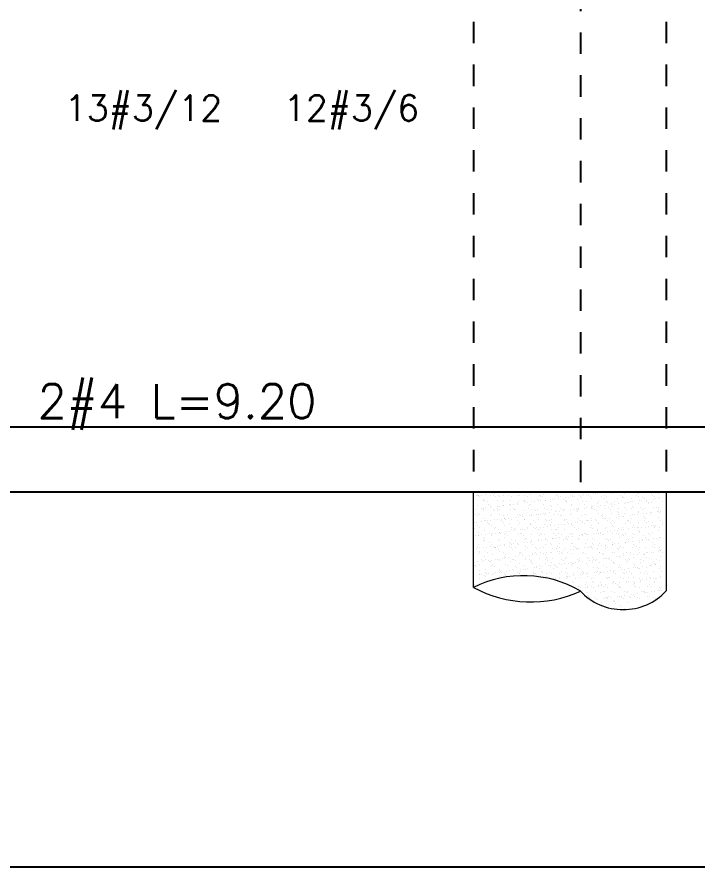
# Model space of a CAD drawing. Header units: millimetres. Extents: x 0 to 212, y -9 to 41.
# Drawn here: x 40.74 to 43.92, y 14.173 to 18.144 of the extents above; entities that cross this region are included whole.
import ezdxf
from ezdxf.enums import TextEntityAlignment as Align

# ---------------------------------------------------------------- set-up
doc = ezdxf.new("R2010")
doc.units = ezdxf.units.MM
doc.header["$LTSCALE"] = 0.01
doc.linetypes.add('DASHDOT', pattern=[1, 0.5, -0.25, 0, -0.25])
doc.linetypes.add('DASHED2', pattern=[0.375, 0.25, -0.125])
for name, color, linetype in [('FC_BORDE VIGA', 4, 'Continuous'), ('FC_EJES', 1, 'DASHDOT'), ('FC_HATCH', 253, 'Continuous'), ('FC_PROYECCION', 6, 'DASHED2'), ('FC_R-60', 11, 'Continuous'), ('FC_R-80', 11, 'Continuous'), ('FC_REFUERZO', 5, 'Continuous')]:
    doc.layers.add(name, color=color, linetype=linetype)
doc.layers.add('FC_CAJON VIGAS', color=230, linetype='Continuous', plot=False)
doc.styles.get("Standard").update_dxf_attribs({"font": 'romans.shx'})

# ---------------------------------------------------------------- blocks, each defined once
blk = doc.blocks.new('PilaDinamica0.90')
at = {"layer": 'FC_HATCH', "linetype": 'Continuous', "lineweight": 15}
for p, q in [((0.0157, -0.0177), (0.0157, -0.0177)), ((0.0167, -0.0164), (0.0167, -0.0164)), ((0.0215, -0.0146), (0.0215, -0.0146)), ((0.0235, -0.0174), (0.0235, -0.0174)), ((0.0268, -0.0228), (0.0268, -0.0228)), ((0.0359, -0.0157), (0.0359, -0.0157)), ((0.0453, -0.0363), (0.0453, -0.0363)), ((0.0553, -0.0132), (0.0553, -0.0132)), ((0.0782, -0.0169), (0.0782, -0.0169)), ((0.0877, -0.0089), (0.0877, -0.0089)), ((0.091, -0.0162), (0.091, -0.0162)), ((0.1001, -0.0073), (0.1001, -0.0073)), ((0.1011, -0.0226), (0.1011, -0.0226)), ((0.1104, -0.0393), (0.1104, -0.0393)), ((0.117, -0.0154), (0.117, -0.0154)), ((0.1195, -0.0047), (0.1195, -0.0047)), ((0.1214, -0.0194), (0.1214, -0.0194)), ((0.1392, -0.0172), (0.1392, -0.0172)), ((0.1421, -0.0384), (0.1421, -0.0384)), ((0.1519, -0.0004), (0.1519, -0.0004)), ((0.1653, -0.0161), (0.1653, -0.0161)), ((0.1729, -0.0385), (0.1729, -0.0385)), ((0.1754, -0.0225), (0.1754, -0.0225)), ((0.2037, -0.0149), (0.2037, -0.0149)), ((0.2139, -0.0175), (0.2139, -0.0175)), ((0.2339, -0.0388), (0.2339, -0.0388)), ((0.2376, -0.0393), (0.2376, -0.0393)), ((0.2396, -0.016), (0.2396, -0.016)), ((0.2497, -0.0224), (0.2497, -0.0224)), ((0.2661, -0.0141), (0.2661, -0.0141)), ((0.2984, -0.0365), (0.2984, -0.0365)), ((0.3093, -0.0183), (0.3093, -0.0183)), ((0.3137, -0.0224), (0.3137, -0.0224)), ((0.3139, -0.0158), (0.3139, -0.0158)), ((0.324, -0.0222), (0.324, -0.0222)), ((0.3271, -0.0144), (0.3271, -0.0144)), ((0.3342, -0.0382), (0.3342, -0.0382)), ((0.3608, -0.0357), (0.3608, -0.0357)), ((0.3666, -0.034), (0.3666, -0.034)), ((0.379, -0.0323), (0.379, -0.0323)), ((0.3855, -0.0014), (0.3855, -0.0014)), ((0.3882, -0.0157), (0.3882, -0.0157)), ((0.3916, -0.0121), (0.3916, -0.0121)), ((0.3983, -0.0221), (0.3983, -0.0221)), ((0.3984, -0.0298), (0.3984, -0.0298)), ((0.4062, -0.0204), (0.4062, -0.0204)), ((0.4219, -0.036), (0.4219, -0.036)), ((0.4308, -0.0255), (0.4308, -0.0255)), ((0.4432, -0.0239), (0.4432, -0.0239)), ((0.454, -0.0113), (0.454, -0.0113)), ((0.4625, -0.0156), (0.4625, -0.0156)), ((0.4626, -0.0213), (0.4626, -0.0213)), ((0.4726, -0.022), (0.4726, -0.022)), ((0.4863, -0.0337), (0.4863, -0.0337)), ((0.4951, -0.017), (0.4951, -0.017)), ((0.5017, -0.0213), (0.5017, -0.0213)), ((0.5061, -0.0253), (0.5061, -0.0253)), ((0.5075, -0.0154), (0.5075, -0.0154)), ((0.5151, -0.0116), (0.5151, -0.0116)), ((0.5269, -0.0129), (0.5269, -0.0129)), ((0.5368, -0.0154), (0.5368, -0.0154)), ((0.5469, -0.0218), (0.5469, -0.0218)), ((0.5488, -0.0329), (0.5488, -0.0329)), ((0.5593, -0.0086), (0.5593, -0.0086)), ((0.5717, -0.007), (0.5717, -0.007)), ((0.5734, -0.0003), (0.5734, -0.0003)), ((0.5778, -0.0043), (0.5778, -0.0043)), ((0.5795, -0.0093), (0.5795, -0.0093)), ((0.5911, -0.0044), (0.5911, -0.0044)), ((0.5986, -0.0234), (0.5986, -0.0234)), ((0.6098, -0.0331), (0.6098, -0.0331)), ((0.6111, -0.0153), (0.6111, -0.0153)), ((0.6212, -0.0217), (0.6212, -0.0217)), ((0.6235, -0.0001), (0.6235, -0.0001)), ((0.642, -0.0085), (0.642, -0.0085)), ((0.6703, -0.0024), (0.6703, -0.0024)), ((0.6742, -0.0308), (0.6742, -0.0308)), ((0.6854, -0.0152), (0.6854, -0.0152)), ((0.694, -0.0242), (0.694, -0.0242)), ((0.6955, -0.0216), (0.6955, -0.0216)), ((0.6984, -0.0282), (0.6984, -0.0282)), ((0.703, -0.0087), (0.703, -0.0087)), ((0.7367, -0.03), (0.7367, -0.03)), ((0.7597, -0.015), (0.7597, -0.015)), ((0.7658, -0.0032), (0.7658, -0.0032)), ((0.7674, -0.0064), (0.7674, -0.0064)), ((0.7698, -0.0214), (0.7698, -0.0214)), ((0.7702, -0.0073), (0.7702, -0.0073)), ((0.7909, -0.0263), (0.7909, -0.0263)), ((0.7977, -0.0303), (0.7977, -0.0303)), ((0.8058, -0.0379), (0.8058, -0.0379)), ((0.8299, -0.0056), (0.8299, -0.0056)), ((0.834, -0.0149), (0.834, -0.0149)), ((0.8382, -0.0336), (0.8382, -0.0336)), ((0.8441, -0.0213), (0.8441, -0.0213)), ((0.8506, -0.032), (0.8506, -0.032)), ((0.8622, -0.028), (0.8622, -0.028)), ((0.8626, -0.0054), (0.8626, -0.0054)), ((0.87, -0.0295), (0.87, -0.0295)), ((0.0172, -0.0637), (0.0172, -0.0637)), ((0.036, -0.0761), (0.036, -0.0761)), ((0.0455, -0.0762), (0.0455, -0.0762)), ((0.046, -0.0416), (0.046, -0.0416)), ((0.0497, -0.0404), (0.0497, -0.0404)), ((0.0579, -0.0746), (0.0579, -0.0746)), ((0.063, -0.0459), (0.063, -0.0459)), ((0.0704, -0.0594), (0.0704, -0.0594)), ((0.0773, -0.072), (0.0773, -0.072)), ((0.0797, -0.0629), (0.0797, -0.0629)), ((0.1097, -0.0678), (0.1097, -0.0678)), ((0.1103, -0.076), (0.1103, -0.076)), ((0.1221, -0.0661), (0.1221, -0.0661)), ((0.1373, -0.0457), (0.1373, -0.0457)), ((0.1407, -0.0632), (0.1407, -0.0632)), ((0.1415, -0.0636), (0.1415, -0.0636)), ((0.1659, -0.0602), (0.1659, -0.0602)), ((0.1703, -0.0642), (0.1703, -0.0642)), ((0.1739, -0.0593), (0.1739, -0.0593)), ((0.1846, -0.0758), (0.1846, -0.0758)), ((0.1864, -0.0577), (0.1864, -0.0577)), ((0.2052, -0.0609), (0.2052, -0.0609)), ((0.2057, -0.0551), (0.2057, -0.0551)), ((0.2116, -0.0456), (0.2116, -0.0456)), ((0.2382, -0.0509), (0.2382, -0.0509)), ((0.242, -0.0433), (0.242, -0.0433)), ((0.2506, -0.0492), (0.2506, -0.0492)), ((0.2589, -0.0757), (0.2589, -0.0757)), ((0.2628, -0.0623), (0.2628, -0.0623)), ((0.2676, -0.0601), (0.2676, -0.0601)), ((0.27, -0.0467), (0.27, -0.0467)), ((0.2859, -0.0455), (0.2859, -0.0455)), ((0.3024, -0.0424), (0.3024, -0.0424)), ((0.3148, -0.0408), (0.3148, -0.0408)), ((0.3286, -0.0604), (0.3286, -0.0604)), ((0.3332, -0.0756), (0.3332, -0.0756)), ((0.3345, -0.0414), (0.3345, -0.0414)), ((0.3582, -0.0631), (0.3582, -0.0631)), ((0.3602, -0.0453), (0.3602, -0.0453)), ((0.3626, -0.0672), (0.3626, -0.0672)), ((0.3931, -0.058), (0.3931, -0.058)), ((0.4075, -0.0754), (0.4075, -0.0754)), ((0.43, -0.0422), (0.43, -0.0422)), ((0.4344, -0.0462), (0.4344, -0.0462)), ((0.4345, -0.0452), (0.4345, -0.0452)), ((0.4551, -0.0652), (0.4551, -0.0652)), ((0.4555, -0.0573), (0.4555, -0.0573)), ((0.4818, -0.0753), (0.4818, -0.0753)), ((0.5088, -0.045), (0.5088, -0.045)), ((0.5166, -0.0575), (0.5166, -0.0575)), ((0.5171, -0.0759), (0.5171, -0.0759)), ((0.5268, -0.0443), (0.5268, -0.0443)), ((0.5295, -0.0743), (0.5295, -0.0743)), ((0.5489, -0.0717), (0.5489, -0.0717)), ((0.5503, -0.0788), (0.5503, -0.0788)), ((0.5506, -0.0661), (0.5506, -0.0661)), ((0.555, -0.0701), (0.555, -0.0701)), ((0.5561, -0.0752), (0.5561, -0.0752)), ((0.581, -0.0552), (0.581, -0.0552)), ((0.5813, -0.0675), (0.5813, -0.0675)), ((0.5831, -0.0449), (0.5831, -0.0449)), ((0.5937, -0.0658), (0.5937, -0.0658)), ((0.6113, -0.0791), (0.6113, -0.0791)), ((0.6131, -0.0633), (0.6131, -0.0633)), ((0.6223, -0.0451), (0.6223, -0.0451)), ((0.6267, -0.0492), (0.6267, -0.0492)), ((0.6304, -0.075), (0.6304, -0.075)), ((0.6435, -0.0544), (0.6435, -0.0544)), ((0.6455, -0.059), (0.6455, -0.059)), ((0.6475, -0.0682), (0.6475, -0.0682)), ((0.6574, -0.0448), (0.6574, -0.0448)), ((0.6579, -0.0574), (0.6579, -0.0574)), ((0.6757, -0.0768), (0.6757, -0.0768)), ((0.6773, -0.0548), (0.6773, -0.0548)), ((0.7045, -0.0547), (0.7045, -0.0547)), ((0.7047, -0.0749), (0.7047, -0.0749)), ((0.7097, -0.0506), (0.7097, -0.0506)), ((0.7192, -0.0472), (0.7192, -0.0472)), ((0.7221, -0.0489), (0.7221, -0.0489)), ((0.7317, -0.0446), (0.7317, -0.0446)), ((0.7382, -0.076), (0.7382, -0.076)), ((0.7415, -0.0464), (0.7415, -0.0464)), ((0.7429, -0.069), (0.7429, -0.069)), ((0.7473, -0.073), (0.7473, -0.073)), ((0.769, -0.0524), (0.769, -0.0524)), ((0.7739, -0.0421), (0.7739, -0.0421)), ((0.779, -0.0748), (0.779, -0.0748)), ((0.7864, -0.0405), (0.7864, -0.0405)), ((0.7992, -0.0763), (0.7992, -0.0763)), ((0.806, -0.0445), (0.806, -0.0445)), ((0.8147, -0.0481), (0.8147, -0.0481)), ((0.8191, -0.0521), (0.8191, -0.0521)), ((0.8314, -0.0516), (0.8314, -0.0516)), ((0.8398, -0.0711), (0.8398, -0.0711)), ((0.8533, -0.0746), (0.8533, -0.0746)), ((0.8637, -0.074), (0.8637, -0.074)), ((0.8803, -0.0444), (0.8803, -0.0444)), ((0.008, -0.1057), (0.008, -0.1057)), ((0.0131, -0.0805), (0.0131, -0.0805)), ((0.0187, -0.1097), (0.0187, -0.1097)), ((0.0224, -0.1021), (0.0224, -0.1021)), ((0.0268, -0.1061), (0.0268, -0.1061)), ((0.046, -0.0825), (0.046, -0.0825)), ((0.0475, -0.0876), (0.0475, -0.0876)), ((0.0812, -0.1089), (0.0812, -0.1089)), ((0.0823, -0.1056), (0.0823, -0.1056)), ((0.0942, -0.0812), (0.0942, -0.0812)), ((0.0986, -0.0852), (0.0986, -0.0852)), ((0.1119, -0.0853), (0.1119, -0.0853)), ((0.1193, -0.1042), (0.1193, -0.1042)), ((0.1203, -0.0824), (0.1203, -0.0824)), ((0.1422, -0.1092), (0.1422, -0.1092)), ((0.1566, -0.1055), (0.1566, -0.1055)), ((0.1744, -0.0845), (0.1744, -0.0845)), ((0.191, -0.0833), (0.191, -0.0833)), ((0.1946, -0.0823), (0.1946, -0.0823)), ((0.1959, -0.1182), (0.1959, -0.1182)), ((0.2067, -0.1068), (0.2067, -0.1068)), ((0.2084, -0.1166), (0.2084, -0.1166)), ((0.2148, -0.105), (0.2148, -0.105)), ((0.2192, -0.1091), (0.2192, -0.1091)), ((0.2277, -0.114), (0.2277, -0.114)), ((0.2309, -0.1053), (0.2309, -0.1053)), ((0.2354, -0.0848), (0.2354, -0.0848)), ((0.2602, -0.1097), (0.2602, -0.1097)), ((0.269, -0.0821), (0.269, -0.0821)), ((0.2691, -0.1061), (0.2691, -0.1061)), ((0.2726, -0.1081), (0.2726, -0.1081)), ((0.2865, -0.0841), (0.2865, -0.0841)), ((0.2909, -0.0881), (0.2909, -0.0881)), ((0.292, -0.1056), (0.292, -0.1056)), ((0.2999, -0.0824), (0.2999, -0.0824)), ((0.3052, -0.1052), (0.3052, -0.1052)), ((0.3117, -0.1071), (0.3117, -0.1071)), ((0.3244, -0.1013), (0.3244, -0.1013)), ((0.3302, -0.1063), (0.3302, -0.1063)), ((0.3368, -0.0997), (0.3368, -0.0997)), ((0.3433, -0.082), (0.3433, -0.082)), ((0.3562, -0.0971), (0.3562, -0.0971)), ((0.3623, -0.0817), (0.3623, -0.0817)), ((0.3795, -0.1051), (0.3795, -0.1051)), ((0.3834, -0.0862), (0.3834, -0.0862)), ((0.3886, -0.0928), (0.3886, -0.0928)), ((0.3946, -0.104), (0.3946, -0.104)), ((0.401, -0.0912), (0.401, -0.0912)), ((0.4071, -0.108), (0.4071, -0.108)), ((0.4115, -0.112), (0.4115, -0.112)), ((0.4176, -0.0819), (0.4176, -0.0819)), ((0.4204, -0.0886), (0.4204, -0.0886)), ((0.4234, -0.0819), (0.4234, -0.0819)), ((0.4528, -0.0844), (0.4528, -0.0844)), ((0.4538, -0.1049), (0.4538, -0.1049)), ((0.457, -0.1032), (0.457, -0.1032)), ((0.4652, -0.0827), (0.4652, -0.0827)), ((0.4789, -0.087), (0.4789, -0.087)), ((0.4833, -0.091), (0.4833, -0.091)), ((0.4846, -0.0802), (0.4846, -0.0802)), ((0.4878, -0.0796), (0.4878, -0.0796)), ((0.4919, -0.0817), (0.4919, -0.0817)), ((0.504, -0.1101), (0.504, -0.1101)), ((0.5181, -0.1035), (0.5181, -0.1035)), ((0.5281, -0.1048), (0.5281, -0.1048)), ((0.5662, -0.0816), (0.5662, -0.0816)), ((0.5757, -0.0891), (0.5757, -0.0891)), ((0.5825, -0.1012), (0.5825, -0.1012)), ((0.5995, -0.1109), (0.5995, -0.1109)), ((0.6024, -0.1047), (0.6024, -0.1047)), ((0.6039, -0.1149), (0.6039, -0.1149)), ((0.6405, -0.0814), (0.6405, -0.0814)), ((0.645, -0.1004), (0.645, -0.1004)), ((0.6675, -0.1179), (0.6675, -0.1179)), ((0.6712, -0.0899), (0.6712, -0.0899)), ((0.6756, -0.094), (0.6756, -0.094)), ((0.6767, -0.1045), (0.6767, -0.1045)), ((0.6799, -0.1163), (0.6799, -0.1163)), ((0.6964, -0.113), (0.6964, -0.113)), ((0.6993, -0.1137), (0.6993, -0.1137)), ((0.706, -0.1007), (0.706, -0.1007)), ((0.7148, -0.0813), (0.7148, -0.0813)), ((0.7317, -0.1094), (0.7317, -0.1094)), ((0.7441, -0.1078), (0.7441, -0.1078)), ((0.751, -0.1044), (0.751, -0.1044)), ((0.7635, -0.1052), (0.7635, -0.1052)), ((0.7681, -0.092), (0.7681, -0.092)), ((0.7705, -0.0984), (0.7705, -0.0984)), ((0.7891, -0.0812), (0.7891, -0.0812)), ((0.7918, -0.1138), (0.7918, -0.1138)), ((0.7959, -0.101), (0.7959, -0.101)), ((0.7962, -0.1178), (0.7962, -0.1178)), ((0.8084, -0.0993), (0.8084, -0.0993)), ((0.8253, -0.1043), (0.8253, -0.1043)), ((0.8278, -0.0968), (0.8278, -0.0968)), ((0.8329, -0.0976), (0.8329, -0.0976)), ((0.8602, -0.0925), (0.8602, -0.0925)), ((0.8634, -0.081), (0.8634, -0.081)), ((0.8636, -0.0929), (0.8636, -0.0929)), ((0.868, -0.0969), (0.868, -0.0969)), ((0.8726, -0.0909), (0.8726, -0.0909)), ((0.0033, -0.1436), (0.0033, -0.1436)), ((0.0157, -0.1419), (0.0157, -0.1419)), ((0.0202, -0.1556), (0.0202, -0.1556)), ((0.0351, -0.1394), (0.0351, -0.1394)), ((0.0476, -0.1251), (0.0476, -0.1251)), ((0.049, -0.1336), (0.049, -0.1336)), ((0.0553, -0.1359), (0.0553, -0.1359)), ((0.0653, -0.1423), (0.0653, -0.1423)), ((0.0675, -0.1351), (0.0675, -0.1351)), ((0.0713, -0.1469), (0.0713, -0.1469)), ((0.0757, -0.1509), (0.0757, -0.1509)), ((0.0799, -0.1335), (0.0799, -0.1335)), ((0.0827, -0.1548), (0.0827, -0.1548)), ((0.0993, -0.1309), (0.0993, -0.1309)), ((0.1134, -0.1312), (0.1134, -0.1312)), ((0.1296, -0.1357), (0.1296, -0.1357)), ((0.1317, -0.1267), (0.1317, -0.1267)), ((0.1396, -0.1421), (0.1396, -0.1421)), ((0.1431, -0.126), (0.1431, -0.126)), ((0.1437, -0.1551), (0.1437, -0.1551)), ((0.1441, -0.125), (0.1441, -0.125)), ((0.1475, -0.13), (0.1475, -0.13)), ((0.1635, -0.1225), (0.1635, -0.1225)), ((0.1682, -0.149), (0.1682, -0.149)), ((0.1759, -0.1305), (0.1759, -0.1305)), ((0.2039, -0.1356), (0.2039, -0.1356)), ((0.2082, -0.1528), (0.2082, -0.1528)), ((0.2139, -0.142), (0.2139, -0.142)), ((0.2369, -0.1307), (0.2369, -0.1307)), ((0.2399, -0.1281), (0.2399, -0.1281)), ((0.2637, -0.1498), (0.2637, -0.1498)), ((0.2681, -0.1539), (0.2681, -0.1539)), ((0.2706, -0.152), (0.2706, -0.152)), ((0.2782, -0.1355), (0.2782, -0.1355)), ((0.2882, -0.1419), (0.2882, -0.1419)), ((0.3014, -0.1284), (0.3014, -0.1284)), ((0.3317, -0.1523), (0.3317, -0.1523)), ((0.3354, -0.1289), (0.3354, -0.1289)), ((0.3398, -0.1329), (0.3398, -0.1329)), ((0.3525, -0.1353), (0.3525, -0.1353)), ((0.3588, -0.1585), (0.3588, -0.1585)), ((0.3606, -0.1519), (0.3606, -0.1519)), ((0.3625, -0.1417), (0.3625, -0.1417)), ((0.3638, -0.1276), (0.3638, -0.1276)), ((0.3782, -0.156), (0.3782, -0.156)), ((0.3961, -0.15), (0.3961, -0.15)), ((0.4106, -0.1517), (0.4106, -0.1517)), ((0.423, -0.1501), (0.423, -0.1501)), ((0.4249, -0.1279), (0.4249, -0.1279)), ((0.4268, -0.1352), (0.4268, -0.1352)), ((0.4323, -0.131), (0.4323, -0.131)), ((0.4368, -0.1416), (0.4368, -0.1416)), ((0.4424, -0.1475), (0.4424, -0.1475)), ((0.456, -0.1528), (0.456, -0.1528)), ((0.4585, -0.1492), (0.4585, -0.1492)), ((0.4604, -0.1568), (0.4604, -0.1568)), ((0.4748, -0.1433), (0.4748, -0.1433)), ((0.4872, -0.1416), (0.4872, -0.1416)), ((0.4893, -0.1256), (0.4893, -0.1256)), ((0.5011, -0.1351), (0.5011, -0.1351)), ((0.5066, -0.1391), (0.5066, -0.1391)), ((0.5111, -0.1415), (0.5111, -0.1415)), ((0.5196, -0.1495), (0.5196, -0.1495)), ((0.5278, -0.1318), (0.5278, -0.1318)), ((0.5322, -0.1359), (0.5322, -0.1359)), ((0.539, -0.1348), (0.539, -0.1348)), ((0.5515, -0.1332), (0.5515, -0.1332)), ((0.5518, -0.1248), (0.5518, -0.1248)), ((0.5529, -0.1549), (0.5529, -0.1549)), ((0.5709, -0.1306), (0.5709, -0.1306)), ((0.5754, -0.1349), (0.5754, -0.1349)), ((0.584, -0.1472), (0.584, -0.1472)), ((0.5854, -0.1413), (0.5854, -0.1413)), ((0.6033, -0.1263), (0.6033, -0.1263)), ((0.6128, -0.1251), (0.6128, -0.1251)), ((0.6157, -0.1247), (0.6157, -0.1247)), ((0.6246, -0.1339), (0.6246, -0.1339)), ((0.6351, -0.1222), (0.6351, -0.1222)), ((0.6465, -0.1464), (0.6465, -0.1464)), ((0.6484, -0.1557), (0.6484, -0.1557)), ((0.6497, -0.1348), (0.6497, -0.1348)), ((0.6597, -0.1412), (0.6597, -0.1412)), ((0.6772, -0.1228), (0.6772, -0.1228)), ((0.7075, -0.1467), (0.7075, -0.1467)), ((0.7201, -0.1348), (0.7201, -0.1348)), ((0.724, -0.1346), (0.724, -0.1346)), ((0.7245, -0.1388), (0.7245, -0.1388)), ((0.734, -0.1411), (0.734, -0.1411)), ((0.7397, -0.122), (0.7397, -0.122)), ((0.7453, -0.1578), (0.7453, -0.1578)), ((0.772, -0.1443), (0.772, -0.1443)), ((0.7983, -0.1345), (0.7983, -0.1345)), ((0.8007, -0.1223), (0.8007, -0.1223)), ((0.8083, -0.1409), (0.8083, -0.1409)), ((0.817, -0.1369), (0.817, -0.1369)), ((0.8304, -0.1582), (0.8304, -0.1582)), ((0.8344, -0.1435), (0.8344, -0.1435)), ((0.8407, -0.1586), (0.8407, -0.1586)), ((0.8498, -0.1557), (0.8498, -0.1557)), ((0.8652, -0.1199), (0.8652, -0.1199)), ((0.8726, -0.1344), (0.8726, -0.1344)), ((0.8822, -0.1514), (0.8822, -0.1514)), ((0.8826, -0.1408), (0.8826, -0.1408)), ((0.0002, -0.1957), (0.0002, -0.1957)), ((0.004, -0.1719), (0.004, -0.1719)), ((0.0248, -0.1909), (0.0248, -0.1909)), ((0.0272, -0.1655), (0.0272, -0.1655)), ((0.0505, -0.1795), (0.0505, -0.1795)), ((0.0571, -0.1983), (0.0571, -0.1983)), ((0.0745, -0.1956), (0.0745, -0.1956)), ((0.0895, -0.194), (0.0895, -0.194)), ((0.0965, -0.17), (0.0965, -0.17)), ((0.1015, -0.1653), (0.1015, -0.1653)), ((0.1019, -0.1924), (0.1019, -0.1924)), ((0.115, -0.1772), (0.115, -0.1772)), ((0.1202, -0.1917), (0.1202, -0.1917)), ((0.1213, -0.1898), (0.1213, -0.1898)), ((0.1246, -0.1957), (0.1246, -0.1957)), ((0.1488, -0.1955), (0.1488, -0.1955)), ((0.1537, -0.1855), (0.1537, -0.1855)), ((0.1661, -0.1839), (0.1661, -0.1839)), ((0.1758, -0.1652), (0.1758, -0.1652)), ((0.1774, -0.1764), (0.1774, -0.1764)), ((0.1855, -0.1813), (0.1855, -0.1813)), ((0.192, -0.1708), (0.192, -0.1708)), ((0.1964, -0.1748), (0.1964, -0.1748)), ((0.2171, -0.1938), (0.2171, -0.1938)), ((0.2179, -0.1771), (0.2179, -0.1771)), ((0.2231, -0.1953), (0.2231, -0.1953)), ((0.2303, -0.1754), (0.2303, -0.1754)), ((0.2384, -0.1767), (0.2384, -0.1767)), ((0.2497, -0.1729), (0.2497, -0.1729)), ((0.2501, -0.1651), (0.2501, -0.1651)), ((0.2721, -0.198), (0.2721, -0.198)), ((0.2822, -0.1686), (0.2822, -0.1686)), ((0.2888, -0.1729), (0.2888, -0.1729)), ((0.2946, -0.167), (0.2946, -0.167)), ((0.2974, -0.1952), (0.2974, -0.1952)), ((0.3029, -0.1744), (0.3029, -0.1744)), ((0.3126, -0.1946), (0.3126, -0.1946)), ((0.314, -0.1644), (0.314, -0.1644)), ((0.3244, -0.1649), (0.3244, -0.1649)), ((0.3332, -0.1983), (0.3332, -0.1983)), ((0.3464, -0.1602), (0.3464, -0.1602)), ((0.3653, -0.1736), (0.3653, -0.1736)), ((0.3717, -0.1951), (0.3717, -0.1951)), ((0.3843, -0.1737), (0.3843, -0.1737)), ((0.3887, -0.1777), (0.3887, -0.1777)), ((0.3976, -0.196), (0.3976, -0.196)), ((0.3987, -0.1648), (0.3987, -0.1648)), ((0.4095, -0.1968), (0.4095, -0.1968)), ((0.4264, -0.1739), (0.4264, -0.1739)), ((0.446, -0.1949), (0.446, -0.1949)), ((0.4601, -0.1952), (0.4601, -0.1952)), ((0.473, -0.1647), (0.473, -0.1647)), ((0.4812, -0.1758), (0.4812, -0.1758)), ((0.4908, -0.1716), (0.4908, -0.1716)), ((0.5049, -0.1976), (0.5049, -0.1976)), ((0.5203, -0.1948), (0.5203, -0.1948)), ((0.5211, -0.1955), (0.5211, -0.1955)), ((0.5286, -0.1979), (0.5286, -0.1979)), ((0.5473, -0.1645), (0.5473, -0.1645)), ((0.5533, -0.1708), (0.5533, -0.1708)), ((0.561, -0.1937), (0.561, -0.1937)), ((0.5735, -0.192), (0.5735, -0.192)), ((0.5767, -0.1766), (0.5767, -0.1766)), ((0.5811, -0.1807), (0.5811, -0.1807)), ((0.5855, -0.1931), (0.5855, -0.1931)), ((0.5929, -0.1895), (0.5929, -0.1895)), ((0.5946, -0.1947), (0.5946, -0.1947)), ((0.6143, -0.1711), (0.6143, -0.1711)), ((0.6216, -0.1644), (0.6216, -0.1644)), ((0.6253, -0.1852), (0.6253, -0.1852)), ((0.6377, -0.1836), (0.6377, -0.1836)), ((0.648, -0.1923), (0.648, -0.1923)), ((0.6528, -0.1597), (0.6528, -0.1597)), ((0.6571, -0.181), (0.6571, -0.181)), ((0.6689, -0.1945), (0.6689, -0.1945)), ((0.6735, -0.1787), (0.6735, -0.1787)), ((0.6787, -0.1687), (0.6787, -0.1687)), ((0.6895, -0.1768), (0.6895, -0.1768)), ((0.6959, -0.1643), (0.6959, -0.1643)), ((0.7019, -0.1751), (0.7019, -0.1751)), ((0.709, -0.1926), (0.709, -0.1926)), ((0.7213, -0.1726), (0.7213, -0.1726)), ((0.7412, -0.1679), (0.7412, -0.1679)), ((0.7432, -0.1944), (0.7432, -0.1944)), ((0.7537, -0.1683), (0.7537, -0.1683)), ((0.7661, -0.1667), (0.7661, -0.1667)), ((0.769, -0.1796), (0.769, -0.1796)), ((0.7702, -0.1641), (0.7702, -0.1641)), ((0.7734, -0.1836), (0.7734, -0.1836)), ((0.7735, -0.1903), (0.7735, -0.1903)), ((0.7855, -0.1641), (0.7855, -0.1641)), ((0.8022, -0.1682), (0.8022, -0.1682)), ((0.8175, -0.1943), (0.8175, -0.1943)), ((0.8179, -0.1599), (0.8179, -0.1599)), ((0.8359, -0.1895), (0.8359, -0.1895)), ((0.8446, -0.164), (0.8446, -0.164)), ((0.8451, -0.1627), (0.8451, -0.1627)), ((0.8659, -0.1817), (0.8659, -0.1817)), ((0.8667, -0.1659), (0.8667, -0.1659)), ((0.0103, -0.2022), (0.0103, -0.2022)), ((0.0217, -0.2016), (0.0217, -0.2016)), ((0.0253, -0.2024), (0.0253, -0.2024)), ((0.0377, -0.2008), (0.0377, -0.2008)), ((0.0465, -0.2252), (0.0465, -0.2252)), ((0.0485, -0.2127), (0.0485, -0.2127)), ((0.052, -0.2255), (0.052, -0.2255)), ((0.0529, -0.2167), (0.0529, -0.2167)), ((0.0737, -0.2357), (0.0737, -0.2357)), ((0.0842, -0.2008), (0.0842, -0.2008)), ((0.0846, -0.202), (0.0846, -0.202)), ((0.1165, -0.2232), (0.1165, -0.2232)), ((0.1208, -0.2251), (0.1208, -0.2251)), ((0.1452, -0.2011), (0.1452, -0.2011)), ((0.1454, -0.2148), (0.1454, -0.2148)), ((0.1589, -0.2019), (0.1589, -0.2019)), ((0.1691, -0.2365), (0.1691, -0.2365)), ((0.1789, -0.2224), (0.1789, -0.2224)), ((0.1951, -0.225), (0.1951, -0.225)), ((0.2097, -0.1988), (0.2097, -0.1988)), ((0.2332, -0.2018), (0.2332, -0.2018)), ((0.2399, -0.2227), (0.2399, -0.2227)), ((0.2399, -0.236), (0.2399, -0.236)), ((0.2409, -0.2156), (0.2409, -0.2156)), ((0.2453, -0.2196), (0.2453, -0.2196)), ((0.2523, -0.2343), (0.2523, -0.2343)), ((0.2694, -0.2248), (0.2694, -0.2248)), ((0.2717, -0.2318), (0.2717, -0.2318)), ((0.3042, -0.2275), (0.3042, -0.2275)), ((0.3044, -0.2204), (0.3044, -0.2204)), ((0.3075, -0.2016), (0.3075, -0.2016)), ((0.3166, -0.2259), (0.3166, -0.2259)), ((0.317, -0.1987), (0.317, -0.1987)), ((0.336, -0.2233), (0.336, -0.2233)), ((0.3377, -0.2177), (0.3377, -0.2177)), ((0.3437, -0.2247), (0.3437, -0.2247)), ((0.3668, -0.2196), (0.3668, -0.2196)), ((0.3684, -0.219), (0.3684, -0.219)), ((0.3808, -0.2174), (0.3808, -0.2174)), ((0.3818, -0.2015), (0.3818, -0.2015)), ((0.4002, -0.2149), (0.4002, -0.2149)), ((0.418, -0.2246), (0.418, -0.2246)), ((0.4279, -0.2199), (0.4279, -0.2199)), ((0.4326, -0.2106), (0.4326, -0.2106)), ((0.4332, -0.2185), (0.4332, -0.2185)), ((0.4376, -0.2225), (0.4376, -0.2225)), ((0.445, -0.209), (0.445, -0.209)), ((0.4561, -0.2013), (0.4561, -0.2013)), ((0.4644, -0.2064), (0.4644, -0.2064)), ((0.4923, -0.2175), (0.4923, -0.2175)), ((0.4923, -0.2244), (0.4923, -0.2244)), ((0.4968, -0.2021), (0.4968, -0.2021)), ((0.5092, -0.2005), (0.5092, -0.2005)), ((0.5093, -0.2016), (0.5093, -0.2016)), ((0.5301, -0.2206), (0.5301, -0.2206)), ((0.5304, -0.2012), (0.5304, -0.2012)), ((0.5548, -0.2167), (0.5548, -0.2167)), ((0.5666, -0.2243), (0.5666, -0.2243)), ((0.6018, -0.1997), (0.6018, -0.1997)), ((0.6047, -0.2011), (0.6047, -0.2011)), ((0.6158, -0.217), (0.6158, -0.217)), ((0.6256, -0.2214), (0.6256, -0.2214)), ((0.63, -0.2255), (0.63, -0.2255)), ((0.6409, -0.2242), (0.6409, -0.2242)), ((0.679, -0.2009), (0.679, -0.2009)), ((0.6802, -0.2147), (0.6802, -0.2147)), ((0.6973, -0.2005), (0.6973, -0.2005)), ((0.7017, -0.2045), (0.7017, -0.2045)), ((0.7115, -0.2356), (0.7115, -0.2356)), ((0.7152, -0.224), (0.7152, -0.224)), ((0.7224, -0.2236), (0.7224, -0.2236)), ((0.7239, -0.234), (0.7239, -0.234)), ((0.7427, -0.2139), (0.7427, -0.2139)), ((0.7433, -0.2315), (0.7433, -0.2315)), ((0.7533, -0.2008), (0.7533, -0.2008)), ((0.775, -0.2363), (0.775, -0.2363)), ((0.7757, -0.2272), (0.7757, -0.2272)), ((0.7881, -0.2256), (0.7881, -0.2256)), ((0.7895, -0.2239), (0.7895, -0.2239)), ((0.7942, -0.2026), (0.7942, -0.2026)), ((0.8037, -0.2142), (0.8037, -0.2142)), ((0.8075, -0.223), (0.8075, -0.223)), ((0.8179, -0.2244), (0.8179, -0.2244)), ((0.8223, -0.2284), (0.8223, -0.2284)), ((0.8276, -0.2007), (0.8276, -0.2007)), ((0.8374, -0.2355), (0.8374, -0.2355)), ((0.8399, -0.2187), (0.8399, -0.2187)), ((0.8524, -0.2171), (0.8524, -0.2171)), ((0.8638, -0.2237), (0.8638, -0.2237)), ((0.8682, -0.2119), (0.8682, -0.2119)), ((0.8718, -0.2146), (0.8718, -0.2146)), ((0.0019, -0.2566), (0.0019, -0.2566)), ((0.0148, -0.2656), (0.0148, -0.2656)), ((0.0195, -0.2555), (0.0195, -0.2555)), ((0.0232, -0.2476), (0.0232, -0.2476)), ((0.0296, -0.2619), (0.0296, -0.2619)), ((0.0473, -0.2613), (0.0473, -0.2613)), ((0.0535, -0.2715), (0.0535, -0.2715)), ((0.0597, -0.2597), (0.0597, -0.2597)), ((0.0791, -0.2571), (0.0791, -0.2571)), ((0.0857, -0.2468), (0.0857, -0.2468)), ((0.0938, -0.2554), (0.0938, -0.2554)), ((0.0974, -0.2575), (0.0974, -0.2575)), ((0.1018, -0.2615), (0.1018, -0.2615)), ((0.1039, -0.2618), (0.1039, -0.2618)), ((0.1115, -0.2529), (0.1115, -0.2529)), ((0.118, -0.2692), (0.118, -0.2692)), ((0.1239, -0.2512), (0.1239, -0.2512)), ((0.1433, -0.2487), (0.1433, -0.2487)), ((0.1467, -0.2471), (0.1467, -0.2471)), ((0.1681, -0.2552), (0.1681, -0.2552)), ((0.1735, -0.2406), (0.1735, -0.2406)), ((0.1757, -0.2444), (0.1757, -0.2444)), ((0.1782, -0.2616), (0.1782, -0.2616)), ((0.1804, -0.2684), (0.1804, -0.2684)), ((0.1881, -0.2428), (0.1881, -0.2428)), ((0.1943, -0.2596), (0.1943, -0.2596)), ((0.2075, -0.2402), (0.2075, -0.2402)), ((0.2112, -0.2448), (0.2112, -0.2448)), ((0.2414, -0.2687), (0.2414, -0.2687)), ((0.2424, -0.2551), (0.2424, -0.2551)), ((0.2525, -0.2615), (0.2525, -0.2615)), ((0.266, -0.2386), (0.266, -0.2386)), ((0.2736, -0.244), (0.2736, -0.244)), ((0.2898, -0.2604), (0.2898, -0.2604)), ((0.2942, -0.2644), (0.2942, -0.2644)), ((0.3059, -0.2663), (0.3059, -0.2663)), ((0.3167, -0.255), (0.3167, -0.255)), ((0.3268, -0.2614), (0.3268, -0.2614)), ((0.3347, -0.2443), (0.3347, -0.2443)), ((0.3615, -0.2395), (0.3615, -0.2395)), ((0.3659, -0.2435), (0.3659, -0.2435)), ((0.3683, -0.2655), (0.3683, -0.2655)), ((0.3866, -0.2625), (0.3866, -0.2625)), ((0.3904, -0.2779), (0.3904, -0.2779)), ((0.391, -0.2548), (0.391, -0.2548)), ((0.3991, -0.2419), (0.3991, -0.2419)), ((0.4011, -0.2612), (0.4011, -0.2612)), ((0.4028, -0.2763), (0.4028, -0.2763)), ((0.4222, -0.2737), (0.4222, -0.2737)), ((0.4294, -0.2658), (0.4294, -0.2658)), ((0.4546, -0.2695), (0.4546, -0.2695)), ((0.4584, -0.2416), (0.4584, -0.2416)), ((0.4616, -0.2411), (0.4616, -0.2411)), ((0.4653, -0.2547), (0.4653, -0.2547)), ((0.467, -0.2678), (0.467, -0.2678)), ((0.4754, -0.2611), (0.4754, -0.2611)), ((0.4821, -0.2633), (0.4821, -0.2633)), ((0.4864, -0.2653), (0.4864, -0.2653)), ((0.4865, -0.2674), (0.4865, -0.2674)), ((0.4938, -0.2635), (0.4938, -0.2635)), ((0.5188, -0.261), (0.5188, -0.261)), ((0.5226, -0.2414), (0.5226, -0.2414)), ((0.5312, -0.2594), (0.5312, -0.2594)), ((0.5396, -0.2545), (0.5396, -0.2545)), ((0.5497, -0.261), (0.5497, -0.261)), ((0.5506, -0.2568), (0.5506, -0.2568)), ((0.5538, -0.2424), (0.5538, -0.2424)), ((0.5563, -0.2627), (0.5563, -0.2627)), ((0.5582, -0.2464), (0.5582, -0.2464)), ((0.579, -0.2654), (0.579, -0.2654)), ((0.583, -0.2526), (0.583, -0.2526)), ((0.587, -0.2391), (0.587, -0.2391)), ((0.5955, -0.2509), (0.5955, -0.2509)), ((0.6139, -0.2544), (0.6139, -0.2544)), ((0.6149, -0.2484), (0.6149, -0.2484)), ((0.6173, -0.263), (0.6173, -0.263)), ((0.624, -0.2608), (0.624, -0.2608)), ((0.6473, -0.2441), (0.6473, -0.2441)), ((0.6495, -0.2383), (0.6495, -0.2383)), ((0.6507, -0.2445), (0.6507, -0.2445)), ((0.6597, -0.2425), (0.6597, -0.2425)), ((0.6745, -0.2663), (0.6745, -0.2663)), ((0.6789, -0.2703), (0.6789, -0.2703)), ((0.6791, -0.2399), (0.6791, -0.2399)), ((0.6817, -0.2607), (0.6817, -0.2607)), ((0.6882, -0.2543), (0.6882, -0.2543)), ((0.6983, -0.2607), (0.6983, -0.2607)), ((0.7105, -0.2386), (0.7105, -0.2386)), ((0.7442, -0.2599), (0.7442, -0.2599)), ((0.7462, -0.2453), (0.7462, -0.2453)), ((0.7506, -0.2493), (0.7506, -0.2493)), ((0.7625, -0.2541), (0.7625, -0.2541)), ((0.7714, -0.2684), (0.7714, -0.2684)), ((0.7726, -0.2606), (0.7726, -0.2606)), ((0.8052, -0.2602), (0.8052, -0.2602)), ((0.8368, -0.254), (0.8368, -0.254)), ((0.8431, -0.2474), (0.8431, -0.2474)), ((0.8469, -0.2604), (0.8469, -0.2604)), ((0.8619, -0.2776), (0.8619, -0.2776)), ((0.8668, -0.2692), (0.8668, -0.2692)), ((0.8697, -0.2579), (0.8697, -0.2579)), ((0.8712, -0.2732), (0.8712, -0.2732)), ((0.8744, -0.276), (0.8744, -0.276)), ((0.0247, -0.2936), (0.0247, -0.2936)), ((0.0257, -0.2784), (0.0257, -0.2784)), ((0.0301, -0.2824), (0.0301, -0.2824)), ((0.0388, -0.3152), (0.0388, -0.3152)), ((0.0508, -0.3015), (0.0508, -0.3015)), ((0.055, -0.3175), (0.055, -0.3175)), ((0.0658, -0.285), (0.0658, -0.285)), ((0.0872, -0.2928), (0.0872, -0.2928)), ((0.1011, -0.316), (0.1011, -0.316)), ((0.1131, -0.3151), (0.1131, -0.3151)), ((0.1195, -0.3151), (0.1195, -0.3151)), ((0.1226, -0.2805), (0.1226, -0.2805)), ((0.1335, -0.3117), (0.1335, -0.3117)), ((0.1401, -0.2848), (0.1401, -0.2848)), ((0.1459, -0.3101), (0.1459, -0.3101)), ((0.1463, -0.3023), (0.1463, -0.3023)), ((0.1482, -0.2931), (0.1482, -0.2931)), ((0.1507, -0.3063), (0.1507, -0.3063)), ((0.1653, -0.3076), (0.1653, -0.3076)), ((0.1819, -0.3143), (0.1819, -0.3143)), ((0.1874, -0.315), (0.1874, -0.315)), ((0.1977, -0.3033), (0.1977, -0.3033)), ((0.2101, -0.3017), (0.2101, -0.3017)), ((0.2127, -0.2907), (0.2127, -0.2907)), ((0.2144, -0.2847), (0.2144, -0.2847)), ((0.218, -0.2813), (0.218, -0.2813)), ((0.2224, -0.2854), (0.2224, -0.2854)), ((0.2295, -0.2991), (0.2295, -0.2991)), ((0.2429, -0.3146), (0.2429, -0.3146)), ((0.2432, -0.3044), (0.2432, -0.3044)), ((0.2617, -0.3148), (0.2617, -0.3148)), ((0.2619, -0.2948), (0.2619, -0.2948)), ((0.2743, -0.2932), (0.2743, -0.2932)), ((0.2751, -0.2899), (0.2751, -0.2899)), ((0.2887, -0.2846), (0.2887, -0.2846)), ((0.2937, -0.2906), (0.2937, -0.2906)), ((0.3074, -0.3123), (0.3074, -0.3123)), ((0.3149, -0.2834), (0.3149, -0.2834)), ((0.3262, -0.2864), (0.3262, -0.2864)), ((0.336, -0.3147), (0.336, -0.3147)), ((0.3362, -0.2902), (0.3362, -0.2902)), ((0.3386, -0.2847), (0.3386, -0.2847)), ((0.3387, -0.3052), (0.3387, -0.3052)), ((0.3431, -0.3092), (0.3431, -0.3092)), ((0.358, -0.2822), (0.358, -0.2822)), ((0.363, -0.2844), (0.363, -0.2844)), ((0.3698, -0.3115), (0.3698, -0.3115)), ((0.4006, -0.2879), (0.4006, -0.2879)), ((0.4103, -0.3146), (0.4103, -0.3146)), ((0.4104, -0.2843), (0.4104, -0.2843)), ((0.4148, -0.2883), (0.4148, -0.2883)), ((0.4309, -0.3118), (0.4309, -0.3118)), ((0.4356, -0.3073), (0.4356, -0.3073)), ((0.4373, -0.2843), (0.4373, -0.2843)), ((0.4631, -0.2871), (0.4631, -0.2871)), ((0.4846, -0.3144), (0.4846, -0.3144)), ((0.4953, -0.3095), (0.4953, -0.3095)), ((0.5073, -0.2864), (0.5073, -0.2864)), ((0.5116, -0.2842), (0.5116, -0.2842)), ((0.5241, -0.2874), (0.5241, -0.2874)), ((0.531, -0.3081), (0.531, -0.3081)), ((0.5354, -0.3122), (0.5354, -0.3122)), ((0.5578, -0.3087), (0.5578, -0.3087)), ((0.5589, -0.3143), (0.5589, -0.3143)), ((0.5726, -0.3157), (0.5726, -0.3157)), ((0.5859, -0.284), (0.5859, -0.284)), ((0.5885, -0.2851), (0.5885, -0.2851)), ((0.6027, -0.2872), (0.6027, -0.2872)), ((0.605, -0.3114), (0.605, -0.3114)), ((0.6071, -0.2912), (0.6071, -0.2912)), ((0.6175, -0.3098), (0.6175, -0.3098)), ((0.6188, -0.309), (0.6188, -0.309)), ((0.6279, -0.3102), (0.6279, -0.3102)), ((0.6332, -0.3142), (0.6332, -0.3142)), ((0.6369, -0.3073), (0.6369, -0.3073)), ((0.651, -0.2843), (0.651, -0.2843)), ((0.6602, -0.2839), (0.6602, -0.2839)), ((0.6693, -0.303), (0.6693, -0.303)), ((0.6817, -0.3013), (0.6817, -0.3013)), ((0.6833, -0.3067), (0.6833, -0.3067)), ((0.6996, -0.2893), (0.6996, -0.2893)), ((0.7011, -0.2988), (0.7011, -0.2988)), ((0.7075, -0.314), (0.7075, -0.314)), ((0.712, -0.2846), (0.712, -0.2846)), ((0.7234, -0.3111), (0.7234, -0.3111)), ((0.7278, -0.3151), (0.7278, -0.3151)), ((0.7335, -0.2945), (0.7335, -0.2945)), ((0.7345, -0.2838), (0.7345, -0.2838)), ((0.7457, -0.3059), (0.7457, -0.3059)), ((0.7459, -0.2929), (0.7459, -0.2929)), ((0.7653, -0.2903), (0.7653, -0.2903)), ((0.7765, -0.2823), (0.7765, -0.2823)), ((0.7818, -0.3139), (0.7818, -0.3139)), ((0.7951, -0.2901), (0.7951, -0.2901)), ((0.7977, -0.2861), (0.7977, -0.2861)), ((0.7995, -0.2942), (0.7995, -0.2942)), ((0.8067, -0.3062), (0.8067, -0.3062)), ((0.8088, -0.2836), (0.8088, -0.2836)), ((0.8101, -0.2844), (0.8101, -0.2844)), ((0.8203, -0.3132), (0.8203, -0.3132)), ((0.8295, -0.2819), (0.8295, -0.2819)), ((0.8389, -0.2815), (0.8389, -0.2815)), ((0.8561, -0.3138), (0.8561, -0.3138)), ((0.8712, -0.3038), (0.8712, -0.3038)), ((0.8831, -0.2835), (0.8831, -0.2835)), ((0.0029, -0.3442), (0.0029, -0.3442)), ((0.005, -0.3287), (0.005, -0.3287)), ((0.0073, -0.3482), (0.0073, -0.3482)), ((0.0107, -0.3449), (0.0107, -0.3449)), ((0.0174, -0.327), (0.0174, -0.327)), ((0.0262, -0.3395), (0.0262, -0.3395)), ((0.0368, -0.3245), (0.0368, -0.3245)), ((0.0488, -0.3216), (0.0488, -0.3216)), ((0.0693, -0.3202), (0.0693, -0.3202)), ((0.0746, -0.3232), (0.0746, -0.3232)), ((0.079, -0.3272), (0.079, -0.3272)), ((0.0817, -0.3186), (0.0817, -0.3186)), ((0.085, -0.3447), (0.085, -0.3447)), ((0.0887, -0.3387), (0.0887, -0.3387)), ((0.0998, -0.3463), (0.0998, -0.3463)), ((0.1231, -0.3215), (0.1231, -0.3215)), ((0.1497, -0.339), (0.1497, -0.339)), ((0.1593, -0.3446), (0.1593, -0.3446)), ((0.1715, -0.3253), (0.1715, -0.3253)), ((0.1952, -0.3471), (0.1952, -0.3471)), ((0.1974, -0.3214), (0.1974, -0.3214)), ((0.1996, -0.3511), (0.1996, -0.3511)), ((0.2142, -0.3367), (0.2142, -0.3367)), ((0.2336, -0.3445), (0.2336, -0.3445)), ((0.2669, -0.3261), (0.2669, -0.3261)), ((0.2713, -0.3302), (0.2713, -0.3302)), ((0.2717, -0.3212), (0.2717, -0.3212)), ((0.2766, -0.3359), (0.2766, -0.3359)), ((0.2839, -0.3537), (0.2839, -0.3537)), ((0.2921, -0.3492), (0.2921, -0.3492)), ((0.2963, -0.3521), (0.2963, -0.3521)), ((0.3079, -0.3443), (0.3079, -0.3443)), ((0.3157, -0.3495), (0.3157, -0.3495)), ((0.3377, -0.3362), (0.3377, -0.3362)), ((0.346, -0.3211), (0.346, -0.3211)), ((0.3481, -0.3453), (0.3481, -0.3453)), ((0.3606, -0.3436), (0.3606, -0.3436)), ((0.3638, -0.3283), (0.3638, -0.3283)), ((0.38, -0.3411), (0.38, -0.3411)), ((0.3822, -0.3442), (0.3822, -0.3442)), ((0.3876, -0.35), (0.3876, -0.35)), ((0.392, -0.354), (0.392, -0.354)), ((0.4021, -0.3339), (0.4021, -0.3339)), ((0.4124, -0.3368), (0.4124, -0.3368)), ((0.4203, -0.321), (0.4203, -0.321)), ((0.4248, -0.3352), (0.4248, -0.3352)), ((0.4442, -0.3326), (0.4442, -0.3326)), ((0.4566, -0.344), (0.4566, -0.344)), ((0.4593, -0.3291), (0.4593, -0.3291)), ((0.4637, -0.3331), (0.4637, -0.3331)), ((0.4646, -0.3331), (0.4646, -0.3331)), ((0.4766, -0.3284), (0.4766, -0.3284)), ((0.4845, -0.3521), (0.4845, -0.3521)), ((0.489, -0.3267), (0.489, -0.3267)), ((0.4946, -0.3208), (0.4946, -0.3208)), ((0.4968, -0.3555), (0.4968, -0.3555)), ((0.5084, -0.3242), (0.5084, -0.3242)), ((0.5256, -0.3334), (0.5256, -0.3334)), ((0.5309, -0.3439), (0.5309, -0.3439)), ((0.5408, -0.3199), (0.5408, -0.3199)), ((0.5532, -0.3183), (0.5532, -0.3183)), ((0.5562, -0.3312), (0.5562, -0.3312)), ((0.5593, -0.3547), (0.5593, -0.3547)), ((0.5689, -0.3207), (0.5689, -0.3207)), ((0.5799, -0.3529), (0.5799, -0.3529)), ((0.5843, -0.357), (0.5843, -0.357)), ((0.59, -0.3311), (0.59, -0.3311)), ((0.6052, -0.3438), (0.6052, -0.3438)), ((0.6203, -0.355), (0.6203, -0.355)), ((0.6432, -0.3206), (0.6432, -0.3206)), ((0.6516, -0.332), (0.6516, -0.332)), ((0.6525, -0.3303), (0.6525, -0.3303)), ((0.656, -0.336), (0.656, -0.336)), ((0.6768, -0.3551), (0.6768, -0.3551)), ((0.6795, -0.3436), (0.6795, -0.3436)), ((0.6848, -0.3526), (0.6848, -0.3526)), ((0.7135, -0.3306), (0.7135, -0.3306)), ((0.7175, -0.3204), (0.7175, -0.3204)), ((0.7472, -0.3518), (0.7472, -0.3518)), ((0.7485, -0.3341), (0.7485, -0.3341)), ((0.7538, -0.3435), (0.7538, -0.3435)), ((0.7555, -0.3534), (0.7555, -0.3534)), ((0.7679, -0.3518), (0.7679, -0.3518)), ((0.7723, -0.3559), (0.7723, -0.3559)), ((0.778, -0.3282), (0.778, -0.3282)), ((0.7873, -0.3492), (0.7873, -0.3492)), ((0.7918, -0.3203), (0.7918, -0.3203)), ((0.8082, -0.3521), (0.8082, -0.3521)), ((0.8197, -0.345), (0.8197, -0.345)), ((0.8281, -0.3434), (0.8281, -0.3434)), ((0.8321, -0.3433), (0.8321, -0.3433)), ((0.8404, -0.3274), (0.8404, -0.3274)), ((0.844, -0.3349), (0.844, -0.3349)), ((0.8484, -0.339), (0.8484, -0.339)), ((0.8515, -0.3408), (0.8515, -0.3408)), ((0.8661, -0.3202), (0.8661, -0.3202)), ((0.8727, -0.3498), (0.8727, -0.3498)), ((0.027, -0.3875), (0.027, -0.3875)), ((0.0278, -0.3855), (0.0278, -0.3855)), ((0.028, -0.3672), (0.028, -0.3672)), ((0.0394, -0.3859), (0.0394, -0.3859)), ((0.0518, -0.389), (0.0518, -0.389)), ((0.0562, -0.393), (0.0562, -0.393)), ((0.0565, -0.3634), (0.0565, -0.3634)), ((0.058, -0.375), (0.058, -0.375)), ((0.0588, -0.3833), (0.0588, -0.3833)), ((0.0681, -0.3814), (0.0681, -0.3814)), ((0.0902, -0.3847), (0.0902, -0.3847)), ((0.0913, -0.3791), (0.0913, -0.3791)), ((0.1037, -0.3774), (0.1037, -0.3774)), ((0.121, -0.3611), (0.121, -0.3611)), ((0.1231, -0.3749), (0.1231, -0.3749)), ((0.1235, -0.368), (0.1235, -0.368)), ((0.1279, -0.3721), (0.1279, -0.3721)), ((0.1323, -0.3748), (0.1323, -0.3748)), ((0.1424, -0.3813), (0.1424, -0.3813)), ((0.1487, -0.3911), (0.1487, -0.3911)), ((0.1512, -0.385), (0.1512, -0.385)), ((0.1555, -0.3706), (0.1555, -0.3706)), ((0.1679, -0.369), (0.1679, -0.369)), ((0.1834, -0.3603), (0.1834, -0.3603)), ((0.1873, -0.3664), (0.1873, -0.3664)), ((0.2066, -0.3747), (0.2066, -0.3747)), ((0.2157, -0.3827), (0.2157, -0.3827)), ((0.2167, -0.3811), (0.2167, -0.3811)), ((0.2197, -0.3622), (0.2197, -0.3622)), ((0.2204, -0.3701), (0.2204, -0.3701)), ((0.2321, -0.3605), (0.2321, -0.3605)), ((0.2445, -0.3606), (0.2445, -0.3606)), ((0.2515, -0.358), (0.2515, -0.358)), ((0.2781, -0.3819), (0.2781, -0.3819)), ((0.2809, -0.3746), (0.2809, -0.3746)), ((0.291, -0.381), (0.291, -0.381)), ((0.3089, -0.3583), (0.3089, -0.3583)), ((0.3158, -0.371), (0.3158, -0.371)), ((0.3202, -0.375), (0.3202, -0.375)), ((0.3392, -0.3822), (0.3392, -0.3822)), ((0.341, -0.394), (0.341, -0.394)), ((0.3552, -0.3744), (0.3552, -0.3744)), ((0.3653, -0.3809), (0.3653, -0.3809)), ((0.3713, -0.3575), (0.3713, -0.3575)), ((0.4036, -0.3799), (0.4036, -0.3799)), ((0.4127, -0.3731), (0.4127, -0.3731)), ((0.4295, -0.3743), (0.4295, -0.3743)), ((0.4324, -0.3578), (0.4324, -0.3578)), ((0.4344, -0.3957), (0.4344, -0.3957)), ((0.4365, -0.3948), (0.4365, -0.3948)), ((0.4396, -0.3807), (0.4396, -0.3807)), ((0.4468, -0.394), (0.4468, -0.394)), ((0.4661, -0.3791), (0.4661, -0.3791)), ((0.4662, -0.3915), (0.4662, -0.3915)), ((0.4986, -0.3872), (0.4986, -0.3872)), ((0.5038, -0.3742), (0.5038, -0.3742)), ((0.5082, -0.3739), (0.5082, -0.3739)), ((0.511, -0.3856), (0.511, -0.3856)), ((0.5126, -0.3779), (0.5126, -0.3779)), ((0.5139, -0.3806), (0.5139, -0.3806)), ((0.5271, -0.3794), (0.5271, -0.3794)), ((0.5304, -0.383), (0.5304, -0.383)), ((0.5334, -0.3969), (0.5334, -0.3969)), ((0.5628, -0.3788), (0.5628, -0.3788)), ((0.5752, -0.3771), (0.5752, -0.3771)), ((0.5781, -0.374), (0.5781, -0.374)), ((0.5882, -0.3804), (0.5882, -0.3804)), ((0.5915, -0.377), (0.5915, -0.377)), ((0.5946, -0.3746), (0.5946, -0.3746)), ((0.6051, -0.376), (0.6051, -0.376)), ((0.627, -0.3703), (0.627, -0.3703)), ((0.6395, -0.3687), (0.6395, -0.3687)), ((0.6524, -0.3739), (0.6524, -0.3739)), ((0.654, -0.3762), (0.654, -0.3762)), ((0.6589, -0.3661), (0.6589, -0.3661)), ((0.6625, -0.3803), (0.6625, -0.3803)), ((0.6913, -0.3619), (0.6913, -0.3619)), ((0.7006, -0.3768), (0.7006, -0.3768)), ((0.7037, -0.3602), (0.7037, -0.3602)), ((0.705, -0.3808), (0.705, -0.3808)), ((0.715, -0.3765), (0.715, -0.3765)), ((0.7231, -0.3577), (0.7231, -0.3577)), ((0.7267, -0.3738), (0.7267, -0.3738)), ((0.7368, -0.3802), (0.7368, -0.3802)), ((0.7767, -0.3599), (0.7767, -0.3599)), ((0.7795, -0.3742), (0.7795, -0.3742)), ((0.7974, -0.3789), (0.7974, -0.3789)), ((0.801, -0.3736), (0.801, -0.3736)), ((0.8111, -0.38), (0.8111, -0.38)), ((0.8419, -0.3734), (0.8419, -0.3734)), ((0.8692, -0.358), (0.8692, -0.358)), ((0.8742, -0.3958), (0.8742, -0.3958)), ((0.8753, -0.3735), (0.8753, -0.3735)), ((0.003, -0.4349), (0.003, -0.4349)), ((0.0052, -0.433), (0.0052, -0.433)), ((0.0293, -0.4315), (0.0293, -0.4315)), ((0.03, -0.4046), (0.03, -0.4046)), ((0.058, -0.4094), (0.058, -0.4094)), ((0.0769, -0.412), (0.0769, -0.412)), ((0.1043, -0.4045), (0.1043, -0.4045)), ((0.3701, -0.4041), (0.3701, -0.4041)), ((0.3729, -0.4035), (0.3729, -0.4035)), ((0.3826, -0.4025), (0.3826, -0.4025)), ((0.4015, -0.4039), (0.4015, -0.4039)), ((0.402, -0.4), (0.402, -0.4)), ((0.4339, -0.4038), (0.4339, -0.4038)), ((0.4409, -0.3989), (0.4409, -0.3989)), ((0.4488, -0.4341), (0.4488, -0.4341)), ((0.4616, -0.4179), (0.4616, -0.4179)), ((0.4676, -0.425), (0.4676, -0.425)), ((0.4758, -0.4038), (0.4758, -0.4038)), ((0.4983, -0.4014), (0.4983, -0.4014)), ((0.5231, -0.4339), (0.5231, -0.4339)), ((0.5286, -0.4253), (0.5286, -0.4253)), ((0.5501, -0.4037), (0.5501, -0.4037)), ((0.5571, -0.4187), (0.5571, -0.4187)), ((0.5608, -0.4006), (0.5608, -0.4006)), ((0.5615, -0.4227), (0.5615, -0.4227)), ((0.593, -0.423), (0.593, -0.423)), ((0.5972, -0.436), (0.5972, -0.436)), ((0.5974, -0.4338), (0.5974, -0.4338)), ((0.6166, -0.4335), (0.6166, -0.4335)), ((0.6218, -0.4009), (0.6218, -0.4009)), ((0.6244, -0.4035), (0.6244, -0.4035)), ((0.6288, -0.3978), (0.6288, -0.3978)), ((0.6332, -0.4018), (0.6332, -0.4018)), ((0.649, -0.4292), (0.649, -0.4292)), ((0.654, -0.4208), (0.654, -0.4208)), ((0.6555, -0.4222), (0.6555, -0.4222)), ((0.6615, -0.4276), (0.6615, -0.4276)), ((0.6717, -0.4337), (0.6717, -0.4337)), ((0.6809, -0.425), (0.6809, -0.425)), ((0.6863, -0.3986), (0.6863, -0.3986)), ((0.6987, -0.4034), (0.6987, -0.4034)), ((0.7133, -0.4207), (0.7133, -0.4207)), ((0.7165, -0.4225), (0.7165, -0.4225)), ((0.7257, -0.3999), (0.7257, -0.3999)), ((0.7257, -0.4191), (0.7257, -0.4191)), ((0.7451, -0.4166), (0.7451, -0.4166)), ((0.746, -0.4335), (0.746, -0.4335)), ((0.7487, -0.3978), (0.7487, -0.3978)), ((0.7495, -0.4216), (0.7495, -0.4216)), ((0.7539, -0.4257), (0.7539, -0.4257)), ((0.773, -0.4033), (0.773, -0.4033)), ((0.7775, -0.4123), (0.7775, -0.4123)), ((0.781, -0.4202), (0.781, -0.4202)), ((0.7899, -0.4107), (0.7899, -0.4107)), ((0.8093, -0.4081), (0.8093, -0.4081)), ((0.8097, -0.3981), (0.8097, -0.3981)), ((0.8203, -0.4334), (0.8203, -0.4334)), ((0.8212, -0.4007), (0.8212, -0.4007)), ((0.8256, -0.4047), (0.8256, -0.4047)), ((0.8417, -0.4038), (0.8417, -0.4038)), ((0.8434, -0.4194), (0.8434, -0.4194)), ((0.8463, -0.4237), (0.8463, -0.4237)), ((0.8473, -0.4031), (0.8473, -0.4031)), ((0.8541, -0.4022), (0.8541, -0.4022)), ((0.8735, -0.3996), (0.8735, -0.3996)), ((0.4589, -0.4405), (0.4589, -0.4405)), ((0.4854, -0.4396), (0.4854, -0.4396)), ((0.4882, -0.4504), (0.4882, -0.4504)), ((0.4898, -0.4437), (0.4898, -0.4437)), ((0.4998, -0.4474), (0.4998, -0.4474)), ((0.5105, -0.4627), (0.5105, -0.4627)), ((0.5206, -0.4461), (0.5206, -0.4461)), ((0.5301, -0.4713), (0.5301, -0.4713)), ((0.533, -0.4445), (0.533, -0.4445)), ((0.5332, -0.4403), (0.5332, -0.4403)), ((0.5524, -0.4419), (0.5524, -0.4419)), ((0.5623, -0.4466), (0.5623, -0.4466)), ((0.5694, -0.4634), (0.5694, -0.4634)), ((0.5823, -0.4418), (0.5823, -0.4418)), ((0.5848, -0.4377), (0.5848, -0.4377)), ((0.5945, -0.469), (0.5945, -0.469)), ((0.606, -0.4635), (0.606, -0.4635)), ((0.6075, -0.4402), (0.6075, -0.4402)), ((0.6104, -0.4675), (0.6104, -0.4675)), ((0.6233, -0.4469), (0.6233, -0.4469)), ((0.6437, -0.4633), (0.6437, -0.4633)), ((0.657, -0.4682), (0.657, -0.4682)), ((0.6777, -0.4426), (0.6777, -0.4426)), ((0.6818, -0.4401), (0.6818, -0.4401)), ((0.6821, -0.4466), (0.6821, -0.4466)), ((0.6878, -0.4446), (0.6878, -0.4446)), ((0.7029, -0.4656), (0.7029, -0.4656)), ((0.718, -0.4631), (0.718, -0.4631)), ((0.718, -0.4685), (0.718, -0.4685)), ((0.7502, -0.4438), (0.7502, -0.4438)), ((0.7561, -0.4399), (0.7561, -0.4399)), ((0.7671, -0.4754), (0.7671, -0.4754)), ((0.7746, -0.4447), (0.7746, -0.4447)), ((0.7825, -0.4662), (0.7825, -0.4662)), ((0.7923, -0.463), (0.7923, -0.463)), ((0.7984, -0.4664), (0.7984, -0.4664)), ((0.7995, -0.4712), (0.7995, -0.4712)), ((0.8028, -0.4705), (0.8028, -0.4705)), ((0.8112, -0.4441), (0.8112, -0.4441)), ((0.8119, -0.4695), (0.8119, -0.4695)), ((0.8304, -0.4398), (0.8304, -0.4398)), ((0.8313, -0.467), (0.8313, -0.467)), ((0.8449, -0.4654), (0.8449, -0.4654)), ((0.8637, -0.4627), (0.8637, -0.4627)), ((0.8666, -0.4629), (0.8666, -0.4629)), ((0.8701, -0.4455), (0.8701, -0.4455)), ((0.8745, -0.4495), (0.8745, -0.4495)), ((0.8757, -0.4418), (0.8757, -0.4418)), ((0.8761, -0.4611), (0.8761, -0.4611)), ((0.5343, -0.4845), (0.5343, -0.4845)), ((0.5387, -0.4885), (0.5387, -0.4885)), ((0.5424, -0.4937), (0.5424, -0.4937)), ((0.5638, -0.4926), (0.5638, -0.4926)), ((0.5744, -0.5008), (0.5744, -0.5008)), ((0.596, -0.515), (0.596, -0.515)), ((0.6068, -0.4965), (0.6068, -0.4965)), ((0.6167, -0.4935), (0.6167, -0.4935)), ((0.6192, -0.4949), (0.6192, -0.4949)), ((0.6248, -0.4929), (0.6248, -0.4929)), ((0.6267, -0.4999), (0.6267, -0.4999)), ((0.6312, -0.4866), (0.6312, -0.4866)), ((0.6386, -0.4923), (0.6386, -0.4923)), ((0.6549, -0.5083), (0.6549, -0.5083)), ((0.6585, -0.5142), (0.6585, -0.5142)), ((0.6593, -0.5124), (0.6593, -0.5124)), ((0.671, -0.4881), (0.671, -0.4881)), ((0.6835, -0.4864), (0.6835, -0.4864)), ((0.6893, -0.4906), (0.6893, -0.4906)), ((0.691, -0.4934), (0.691, -0.4934)), ((0.701, -0.4998), (0.701, -0.4998)), ((0.7029, -0.4839), (0.7029, -0.4839)), ((0.7195, -0.5144), (0.7195, -0.5144)), ((0.7266, -0.4874), (0.7266, -0.4874)), ((0.731, -0.4914), (0.731, -0.4914)), ((0.7353, -0.4796), (0.7353, -0.4796)), ((0.7477, -0.478), (0.7477, -0.478)), ((0.7517, -0.4898), (0.7517, -0.4898)), ((0.7653, -0.4933), (0.7653, -0.4933)), ((0.7753, -0.4997), (0.7753, -0.4997)), ((0.8128, -0.49), (0.8128, -0.49)), ((0.8235, -0.4895), (0.8235, -0.4895)), ((0.8396, -0.4931), (0.8396, -0.4931)), ((0.8496, -0.4995), (0.8496, -0.4995)), ((0.663, -0.523), (0.663, -0.523)), ((0.6801, -0.5314), (0.6801, -0.5314)), ((0.6908, -0.5365), (0.6908, -0.5365)), ((0.693, -0.547), (0.693, -0.547)), ((0.7055, -0.5453), (0.7055, -0.5453))]:
    blk.add_line(p, q, dxfattribs=at)
at = {"layer": 'FC_HATCH', "lineweight": 15}
blk.add_lwpolyline([(0, -0.4461), (0, 0), (0.9, 0), (0.9, -0.462)], dxfattribs=at)
for centre, radius, start, end in [((0.234, -0.918), 0.5267, 59.9736, 116.374), ((0.2677, 0.0479), 0.5619, 241.5477, 294.424), ((0.6988, -0.2759), 0.2741, 222.7553, 317.2447)]:
    blk.add_arc(centre, radius, start, end, dxfattribs=at)

msp = doc.modelspace()

# ---------------------------------------------------------------- linework, layer by layer
at = {"layer": 'FC_BORDE VIGA'}
msp.add_lwpolyline([(36.3159, 15.9251), (47.8759, 15.9251), (47.8759, 19.5211), (36.3159, 19.5211)], close=True, dxfattribs=at)
at = {"layer": 'FC_CAJON VIGAS', "ltscale": 0.6}
msp.add_lwpolyline([(23.5647, 36.5222), (79.7744, 36.5222), (79.7744, 14.1729), (23.5647, 14.1729)], close=True, dxfattribs=at)
at = {"layer": 'FC_EJES', "ltscale": 0.6}
msp.add_lwpolyline([(43.3716, 20.4711), (43.3716, 15.9251)], dxfattribs=at)
at = {"layer": 'FC_PROYECCION', "ltscale": 0.6}
for points in [[(42.8716, 19.5211), (42.8716, 15.9251)], [(43.7716, 19.5211), (43.7716, 15.9251)]]:
    msp.add_lwpolyline(points, dxfattribs=at)
at = {"layer": 'FC_REFUERZO'}
msp.add_lwpolyline([(39.0116, 16.4091), (39.0116, 16.2291), (47.8259, 16.2291), (47.8259, 16.4091)], dxfattribs=at)

# ---------------------------------------------------------------- block references
msp.add_blockref('PilaDinamica0.90', (42.8716, 15.9251))

# ---------------------------------------------------------------- texts
at = {"layer": 'FC_R-60'}
for s, p in [('13#3/12', (41.3305, 17.6583)), ('12#3/6', (42.3017, 17.6583))]:
    msp.add_text(s, height=0.12, dxfattribs=at).set_placement(p, align=Align.CENTER)
at = {"layer": 'FC_R-80'}
msp.add_text('2#4 L=9.20', height=0.16, dxfattribs=at).set_placement((41.4871, 16.269), align=Align.CENTER)

doc.saveas('drawing.dxf')
